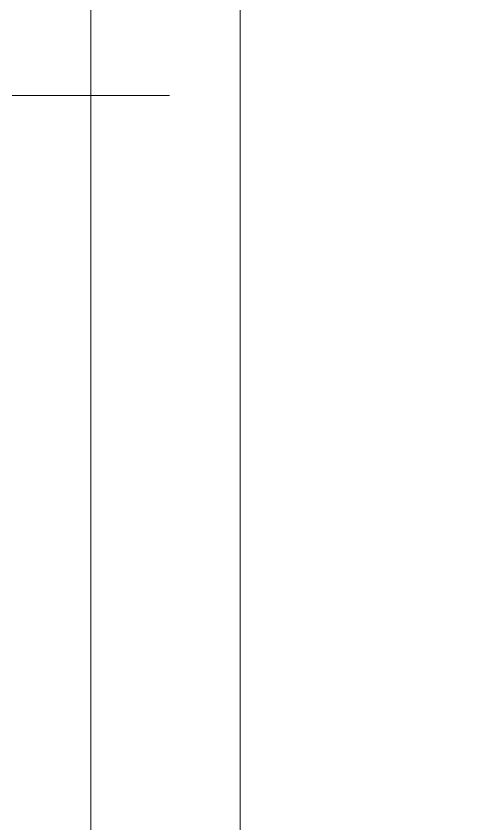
# Model space of a CAD drawing. Header units: millimetres. Extents: x 1734 to 22014, y 983 to 3953.
# Drawn here: x 16050 to 16197.4, y 2236.2 to 2492.9 of the extents above; entities that cross this region are included whole.
import ezdxf

# ---------------------------------------------------------------- set-up
doc = ezdxf.new("R2010")
doc.units = ezdxf.units.MM
doc.layers.add('LD_text', color=7, linetype='Continuous', lineweight=9)

# ---------------------------------------------------------------- blocks, each defined once
blk = doc.blocks.new('a2')
at = {"layer": 'LD_text'}
for p, q in [((-1460, -615), (-1485, -615)), ((1485, -615), (1460, -615))]:
    blk.add_line(p, q, dxfattribs=at)
for points in [[(-1485, -2100), (-1485, 0), (1485, 0), (1485, -2100)], [(-1437.5, -2062.5), (-1437.5, -37.5), (1437.5, -37.5), (1437.5, -2062.5)]]:
    blk.add_lwpolyline(points, close=True, dxfattribs=at)

msp = doc.modelspace()

# ---------------------------------------------------------------- block references
at = {"layer": 'LD_text'}
for p in [(14588.729, 3082.667), (17558.729, 3082.667)]:
    msp.add_blockref('a2', p, dxfattribs=at)

doc.saveas('drawing.dxf')
